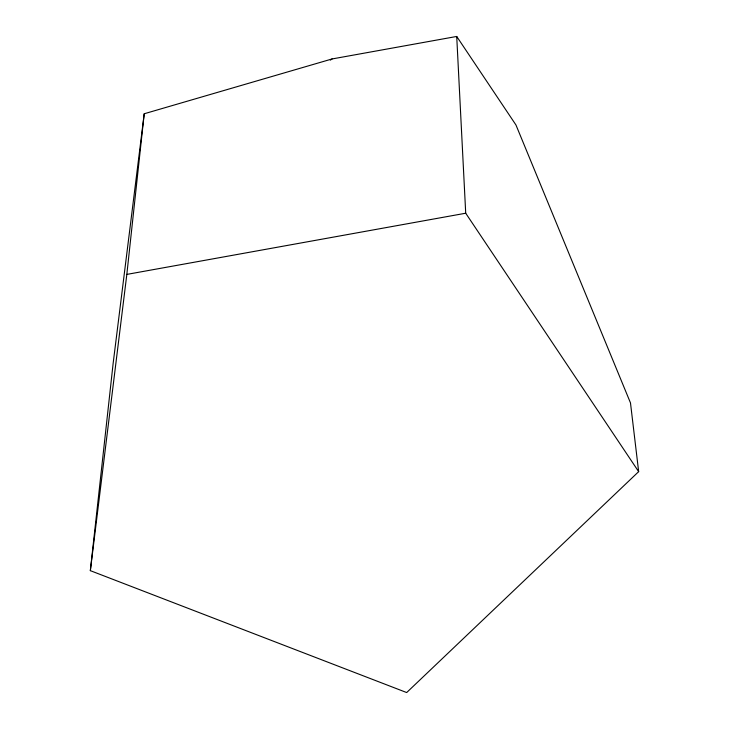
<?xml version="1.0" encoding="UTF-8"?>
<svg xmlns="http://www.w3.org/2000/svg" width="729" height="729" viewBox="0 0 729 729"><rect width="100%" height="100%" fill="white"/><g stroke="black" fill="none" stroke-linecap="round" stroke-linejoin="round"><path stroke-width="1.09" d="M90.341 570.652L126.828 274.405L144.214 113.76L332.087 58.949L456.719 36.45L515.959 124.978L630.485 402.909L638.659 471.645L406.673 692.55L90.341 570.652L113.113 363.625L144.214 113.76M330.319 60.133L332.087 58.949M126.828 274.405L465.713 213.223L638.659 471.645M456.719 36.45L465.713 213.223"/></g></svg>
